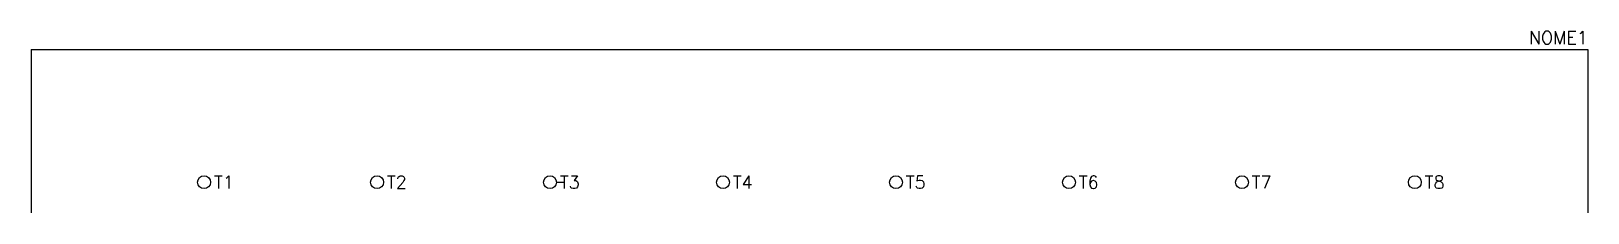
# Model space of a CAD drawing. Extents: x 391 to 633, y 265 to 293.
import ezdxf
from ezdxf.enums import TextEntityAlignment as Align

# ---------------------------------------------------------------- set-up
doc = ezdxf.new("R2010")
doc.units = 0
doc.header["$MEASUREMENT"] = 0
doc.layers.get('0').update_dxf_attribs({"linetype": 'CONTINUOUS'})
doc.styles.add('ROMANS', font='romans')

msp = doc.modelspace()

# ---------------------------------------------------------------- linework, layer by layer
at = {"ltscale": 5}
for p, q in [((390.73, 290.41), (632.6, 290.41)), ((390.73, 290.41), (390.73, 265.09)), ((632.6, 290.41), (632.6, 265.09))]:
    msp.add_line(p, q, dxfattribs=at)
msp.add_line((472.35, 269.84), (473.63, 269.84))
for centre in [(417.6, 269.84), (444.48, 269.84), (471.35, 269.84), (498.23, 269.84), (525.1, 269.84), (551.98, 269.84), (578.85, 269.84), (605.72, 269.84)]:
    msp.add_circle(centre, 1)

# ---------------------------------------------------------------- texts
at = {"lineweight": -3, "style": 'ROMANS'}
msp.add_attdef('NOME1', text='', height=2, dxfattribs=at).set_placement((632.6, 292.25), align=Align.MIDDLE_RIGHT)
at = {"style": 'ROMANS'}
for tag, p in [('T1', (419.13, 268.84)), ('T2', (446, 268.84)), ('T3', (472.88, 268.84)), ('T4', (499.75, 268.84)), ('T5', (526.62, 268.84)), ('T6', (553.5, 268.84)), ('T7', (580.37, 268.84)), ('T8', (607.25, 268.84))]:
    msp.add_attdef(tag, p, '', height=2, dxfattribs=at)

doc.saveas('drawing.dxf')
